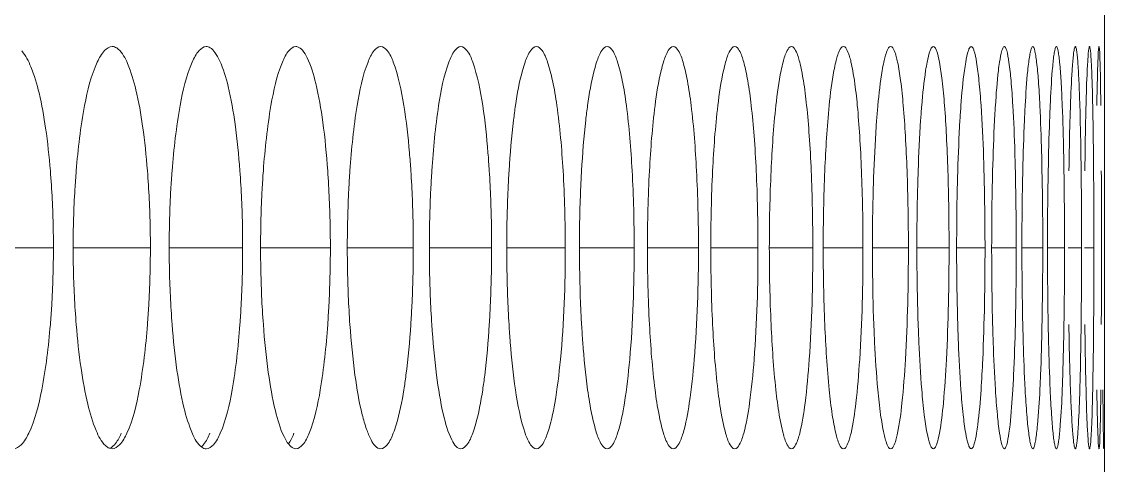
# Model space of a CAD drawing. Header units: millimetres. Extents: x 1177 to 4147, y 93 to 2194.
# Drawn here: x 2907.68 to 2923.81, y 1855.98 to 1862.6 of the extents above; entities that cross this region are included whole.
import ezdxf

# ---------------------------------------------------------------- set-up
doc = ezdxf.new("R2010")
doc.units = ezdxf.units.MM
doc.header["$LTSCALE"] = 0.1
doc.layers.get('0').update_dxf_attribs({"lineweight": 13})
doc.layers.add('标注', color=251, linetype='Continuous', lineweight=9)

msp = doc.modelspace()

# ---------------------------------------------------------------- linework, layer by layer
msp.add_line((2923.81, 1348.895), (2923.81, 1914.895))
at = {"layer": '标注'}
for p, q in [((2923.81, 1862.226), (2923.81, 1862.722)), ((2906.944, 1859.226), (2908.15, 1859.226)), ((2908.444, 1859.226), (2909.595, 1859.226)), ((2909.875, 1859.226), (2910.97, 1859.226)), ((2911.237, 1859.226), (2912.277, 1859.226)), ((2912.529, 1859.226), (2913.513, 1859.226)), ((2913.752, 1859.226), (2914.68, 1859.226)), ((2914.905, 1859.226), (2915.777, 1859.226)), ((2915.988, 1859.226), (2916.804, 1859.226)), ((2917.001, 1859.226), (2917.762, 1859.226)), ((2917.945, 1859.226), (2918.649, 1859.226)), ((2918.818, 1859.226), (2919.466, 1859.226)), ((2919.621, 1859.226), (2920.213, 1859.226)), ((2920.354, 1859.226), (2920.89, 1859.226)), ((2921.016, 1859.226), (2921.496, 1859.226)), ((2921.609, 1859.226), (2922.032, 1859.226)), ((2922.131, 1859.226), (2922.497, 1859.226)), ((2922.582, 1859.226), (2922.892, 1859.226)), ((2922.963, 1859.226), (2923.217, 1859.226)), ((2923.273, 1859.226), (2923.471, 1859.226)), ((2923.513, 1859.226), (2923.655, 1859.226)), ((2923.81, 1855.731), (2923.81, 1856.226))]:
    msp.add_line(p, q, dxfattribs=at)
for points, knots in [([(2908.104, 1860.374), (2908.087, 1860.585), (2908.045, 1860.974), (2907.954, 1861.495), (2907.84, 1861.883), (2907.739, 1862.093), (2907.677, 1862.16)], [0, 0, 0, 0, 0.343252, 0.632232, 0.852748, 1, 1, 1, 1]), ([(2909.025, 1862.226), (2908.983, 1862.226), (2908.882, 1862.154), (2908.833, 1862.056), (2908.804, 1861.995)], [0, 0, 0, 0, 0.384136, 1, 1, 1, 1]), ([(2909.115, 1862.188), (2909.108, 1862.194), (2909.082, 1862.214), (2909.049, 1862.226), (2909.025, 1862.226)], [0, 0, 0, 0, 0.282086, 1, 1, 1, 1]), ([(2909.551, 1860.374), (2909.534, 1860.595), (2909.492, 1861), (2909.399, 1861.538), (2909.285, 1861.925), (2909.18, 1862.132), (2909.115, 1862.188)], [0, 0, 0, 0, 0.353299, 0.646273, 0.86342, 1, 1, 1, 1]), ([(2910.428, 1862.226), (2910.388, 1862.226), (2910.291, 1862.152), (2910.245, 1862.056), (2910.218, 1861.995)], [0, 0, 0, 0, 0.378328, 1, 1, 1, 1]), ([(2910.929, 1860.374), (2910.912, 1860.606), (2910.871, 1861.027), (2910.775, 1861.577), (2910.671, 1861.939), (2910.57, 1862.13), (2910.514, 1862.192), (2910.485, 1862.209)], [0, 0, 0, 0, 0.364158, 0.661207, 0.874207, 0.947517, 1, 1, 1, 1]), ([(2911.762, 1862.226), (2911.723, 1862.226), (2911.63, 1862.15), (2911.589, 1862.056), (2911.563, 1861.995)], [0, 0, 0, 0, 0.37223, 1, 1, 1, 1]), ([(2912.237, 1860.374), (2912.22, 1860.617), (2912.179, 1861.054), (2912.083, 1861.618), (2911.978, 1861.981), (2911.876, 1862.162), (2911.817, 1862.214), (2911.788, 1862.223)], [0, 0, 0, 0, 0.376417, 0.678059, 0.88637, 0.953961, 1, 1, 1, 1]), ([(2913.027, 1862.226), (2912.989, 1862.226), (2912.9, 1862.148), (2912.862, 1862.055), (2912.838, 1861.995)], [0, 0, 0, 0, 0.36584, 1, 1, 1, 1]), ([(2913.372, 1861.347), (2913.336, 1861.566), (2913.276, 1861.854), (2913.153, 1862.148), (2913.064, 1862.226), (2913.027, 1862.226)], [0, 0, 0, 0, 0.68404, 0.884461, 1, 1, 1, 1]), ([(2914.222, 1862.226), (2914.185, 1862.226), (2914.101, 1862.145), (2914.066, 1862.055), (2914.043, 1861.995)], [0, 0, 0, 0, 0.359161, 1, 1, 1, 1]), ([(2914.547, 1861.347), (2914.514, 1861.566), (2914.456, 1861.853), (2914.342, 1862.145), (2914.258, 1862.226), (2914.222, 1862.226)], [0, 0, 0, 0, 0.688296, 0.888112, 1, 1, 1, 1]), ([(2915.347, 1862.226), (2915.312, 1862.226), (2915.232, 1862.143), (2915.2, 1862.055), (2915.179, 1861.995)], [0, 0, 0, 0, 0.352199, 1, 1, 1, 1]), ([(2915.777, 1859.226), (2915.777, 1859.609), (2915.758, 1860.318), (2915.687, 1861.151), (2915.599, 1861.689), (2915.525, 1861.968), (2915.461, 1862.143), (2915.381, 1862.226), (2915.347, 1862.226)], [0, 0, 0, 0, 0.372429, 0.689732, 0.811883, 0.904664, 0.966442, 1, 1, 1, 1]), ([(2916.402, 1862.226), (2916.369, 1862.226), (2916.293, 1862.14), (2916.265, 1862.054), (2916.245, 1861.995)], [0, 0, 0, 0, 0.34497, 1, 1, 1, 1]), ([(2916.804, 1859.226), (2916.804, 1859.609), (2916.786, 1860.317), (2916.72, 1861.151), (2916.638, 1861.689), (2916.568, 1861.968), (2916.51, 1862.14), (2916.435, 1862.226), (2916.402, 1862.226)], [0, 0, 0, 0, 0.373515, 0.691581, 0.813864, 0.906521, 0.967776, 1, 1, 1, 1]), ([(2917.387, 1862.226), (2917.355, 1862.226), (2917.285, 1862.137), (2917.259, 1862.054), (2917.241, 1861.995)], [0, 0, 0, 0, 0.337498, 1, 1, 1, 1]), ([(2917.762, 1859.226), (2917.762, 1859.609), (2917.745, 1860.317), (2917.683, 1861.15), (2917.607, 1861.688), (2917.542, 1861.968), (2917.489, 1862.138), (2917.419, 1862.226), (2917.387, 1862.226)], [0, 0, 0, 0, 0.374562, 0.693368, 0.815782, 0.908329, 0.969088, 1, 1, 1, 1]), ([(2918.302, 1862.226), (2918.272, 1862.226), (2918.207, 1862.134), (2918.184, 1862.054), (2918.167, 1861.995)], [0, 0, 0, 0, 0.329816, 1, 1, 1, 1]), ([(2918.649, 1859.226), (2918.649, 1859.609), (2918.637, 1860.165), (2918.595, 1860.872), (2918.554, 1861.322), (2918.506, 1861.687), (2918.446, 1861.968), (2918.397, 1862.135), (2918.333, 1862.226), (2918.302, 1862.226)], [0, 0, 0, 0, 0.375551, 0.545723, 0.695098, 0.817639, 0.910083, 0.970374, 1, 1, 1, 1]), ([(2919.148, 1862.226), (2919.119, 1862.226), (2919.059, 1862.131), (2919.038, 1862.054), (2919.023, 1861.995)], [0, 0, 0, 0, 0.321971, 1, 1, 1, 1]), ([(2919.466, 1859.226), (2919.466, 1859.609), (2919.455, 1860.165), (2919.417, 1860.872), (2919.379, 1861.322), (2919.335, 1861.687), (2919.279, 1861.968), (2919.235, 1862.132), (2919.176, 1862.226), (2919.148, 1862.226)], [0, 0, 0, 0, 0.376511, 0.547075, 0.696737, 0.819409, 0.911768, 0.971624, 1, 1, 1, 1]), ([(2919.923, 1862.226), (2919.895, 1862.226), (2919.841, 1862.128), (2919.823, 1862.053), (2919.809, 1861.995)], [0, 0, 0, 0, 0.314028, 1, 1, 1, 1]), ([(2920.213, 1859.226), (2920.213, 1859.609), (2920.203, 1860.165), (2920.168, 1860.872), (2920.134, 1861.322), (2920.094, 1861.686), (2920.043, 1861.969), (2920.003, 1862.128), (2919.95, 1862.226), (2919.923, 1862.226)], [0, 0, 0, 0, 0.37742, 0.548358, 0.698293, 0.821093, 0.913378, 0.972833, 1, 1, 1, 1]), ([(2920.627, 1862.226), (2920.601, 1862.226), (2920.554, 1862.125), (2920.537, 1862.053), (2920.524, 1861.995)], [0, 0, 0, 0, 0.306066, 1, 1, 1, 1]), ([(2920.89, 1859.226), (2920.89, 1859.609), (2920.881, 1860.165), (2920.849, 1860.872), (2920.818, 1861.322), (2920.782, 1861.685), (2920.737, 1861.969), (2920.7, 1862.125), (2920.654, 1862.226), (2920.627, 1862.226)], [0, 0, 0, 0, 0.378273, 0.549562, 0.699757, 0.822681, 0.914904, 0.973991, 1, 1, 1, 1]), ([(2921.262, 1862.226), (2921.252, 1862.226), (2921.23, 1862.206), (2921.198, 1862.129), (2921.181, 1862.053), (2921.169, 1861.995)], [0, 0, 0, 0, 0.108893, 0.304684, 1, 1, 1, 1]), ([(2921.496, 1859.226), (2921.496, 1859.609), (2921.488, 1860.165), (2921.46, 1860.872), (2921.433, 1861.32), (2921.399, 1861.688), (2921.362, 1861.961), (2921.324, 1862.129), (2921.293, 1862.206), (2921.271, 1862.226), (2921.262, 1862.226)], [0, 0, 0, 0, 0.378765, 0.550246, 0.700564, 0.823511, 0.915608, 0.974317, 0.990824, 1, 1, 1, 1]), ([(2921.826, 1862.226), (2921.817, 1862.226), (2921.798, 1862.205), (2921.77, 1862.129), (2921.754, 1862.053), (2921.744, 1861.995)], [0, 0, 0, 0, 0.101909, 0.296587, 1, 1, 1, 1]), ([(2921.973, 1861.347), (2921.964, 1861.471), (2921.947, 1861.688), (2921.915, 1861.96), (2921.881, 1862.129), (2921.854, 1862.205), (2921.834, 1862.226), (2921.826, 1862.226)], [0, 0, 0, 0, 0.412795, 0.721593, 0.917535, 0.971685, 1, 1, 1, 1]), ([(2922.32, 1862.226), (2922.312, 1862.226), (2922.295, 1862.203), (2922.271, 1862.129), (2922.257, 1862.053), (2922.249, 1861.995)], [0, 0, 0, 0, 0.094921, 0.288654, 1, 1, 1, 1]), ([(2922.447, 1861.347), (2922.439, 1861.471), (2922.424, 1861.688), (2922.397, 1861.959), (2922.367, 1862.129), (2922.344, 1862.203), (2922.327, 1862.226), (2922.32, 1862.226)], [0, 0, 0, 0, 0.414841, 0.724795, 0.920667, 0.973938, 1, 1, 1, 1]), ([(2922.743, 1862.226), (2922.736, 1862.226), (2922.721, 1862.202), (2922.71, 1862.16), (2922.695, 1862.085), (2922.687, 1862.028), (2922.683, 1861.995)], [0, 0, 0, 0, 0.088051, 0.280963, 0.585765, 1, 1, 1, 1]), ([(2922.85, 1861.347), (2922.844, 1861.471), (2922.831, 1861.687), (2922.809, 1861.937), (2922.79, 1862.085), (2922.775, 1862.16), (2922.764, 1862.202), (2922.75, 1862.226), (2922.743, 1862.226)], [0, 0, 0, 0, 0.416674, 0.727673, 0.840561, 0.923587, 0.976084, 1, 1, 1, 1]), ([(2923.096, 1862.226), (2923.089, 1862.226), (2923.078, 1862.2), (2923.069, 1862.16), (2923.056, 1862.085), (2923.05, 1862.028), (2923.046, 1861.995)], [0, 0, 0, 0, 0.08156, 0.273914, 0.581123, 1, 1, 1, 1]), ([(2923.183, 1861.347), (2923.178, 1861.471), (2923.168, 1861.686), (2923.15, 1861.937), (2923.134, 1862.085), (2923.122, 1862.16), (2923.113, 1862.2), (2923.102, 1862.226), (2923.096, 1862.226)], [0, 0, 0, 0, 0.418337, 0.730308, 0.843348, 0.926219, 0.978065, 1, 1, 1, 1]), ([(2923.378, 1862.226), (2923.372, 1862.226), (2923.365, 1862.198), (2923.356, 1862.161), (2923.347, 1862.084), (2923.342, 1862.028), (2923.339, 1861.995)], [0, 0, 0, 0, 0.07568, 0.267653, 0.577032, 1, 1, 1, 1]), ([(2923.445, 1861.347), (2923.441, 1861.471), (2923.435, 1861.645), (2923.424, 1861.86), (2923.416, 1861.986), (2923.407, 1862.084), (2923.399, 1862.161), (2923.391, 1862.198), (2923.384, 1862.226), (2923.378, 1862.226)], [0, 0, 0, 0, 0.419744, 0.590146, 0.732557, 0.845737, 0.928497, 0.979815, 1, 1, 1, 1]), ([(2923.59, 1862.226), (2923.584, 1862.226), (2923.582, 1862.197), (2923.573, 1862.161), (2923.568, 1862.084), (2923.564, 1862.028), (2923.562, 1861.995)], [0, 0, 0, 0, 0.070746, 0.262489, 0.57368, 1, 1, 1, 1]), ([(2923.637, 1861.347), (2923.634, 1861.471), (2923.63, 1861.645), (2923.622, 1861.86), (2923.617, 1861.987), (2923.61, 1862.084), (2923.605, 1862.161), (2923.597, 1862.197), (2923.595, 1862.226), (2923.59, 1862.226)], [0, 0, 0, 0, 0.42086, 0.591659, 0.73434, 0.847642, 0.930328, 0.98125, 1, 1, 1, 1]), ([(2923.731, 1862.226), (2923.726, 1862.226), (2923.728, 1862.195), (2923.719, 1862.162), (2923.718, 1862.083), (2923.715, 1862.028), (2923.714, 1861.995)], [0, 0, 0, 0, 0.067135, 0.25876, 0.571272, 1, 1, 1, 1]), ([(2923.758, 1861.347), (2923.756, 1861.471), (2923.754, 1861.645), (2923.75, 1861.86), (2923.747, 1861.987), (2923.742, 1862.084), (2923.742, 1862.162), (2923.733, 1862.195), (2923.736, 1862.226), (2923.731, 1862.226)], [0, 0, 0, 0, 0.421633, 0.592708, 0.735581, 0.848973, 0.931617, 0.982277, 1, 1, 1, 1]), ([(2908.804, 1861.995), (2908.709, 1861.791), (2908.581, 1861.247), (2908.516, 1860.7), (2908.49, 1860.374)], [0, 0, 0, 0, 0.407017, 1, 1, 1, 1]), ([(2910.218, 1861.995), (2910.128, 1861.79), (2910.006, 1861.246), (2909.944, 1860.7), (2909.919, 1860.374)], [0, 0, 0, 0, 0.406317, 1, 1, 1, 1]), ([(2911.563, 1861.995), (2911.476, 1861.789), (2911.361, 1861.245), (2911.302, 1860.7), (2911.278, 1860.374)], [0, 0, 0, 0, 0.405644, 1, 1, 1, 1]), ([(2912.838, 1861.995), (2912.755, 1861.788), (2912.647, 1861.245), (2912.591, 1860.7), (2912.568, 1860.374)], [0, 0, 0, 0, 0.405, 1, 1, 1, 1]), ([(2914.043, 1861.995), (2913.965, 1861.787), (2913.863, 1861.244), (2913.81, 1860.699), (2913.789, 1860.374)], [0, 0, 0, 0, 0.404385, 1, 1, 1, 1]), ([(2915.179, 1861.995), (2915.164, 1861.953), (2915.1, 1861.741), (2915.061, 1861.523), (2915.035, 1861.347)], [0, 0, 0, 0, 0.198383, 1, 1, 1, 1]), ([(2916.245, 1861.995), (2916.231, 1861.953), (2916.171, 1861.741), (2916.135, 1861.522), (2916.11, 1861.347)], [0, 0, 0, 0, 0.197891, 1, 1, 1, 1]), ([(2917.241, 1861.995), (2917.228, 1861.953), (2917.172, 1861.74), (2917.138, 1861.522), (2917.115, 1861.347)], [0, 0, 0, 0, 0.197424, 1, 1, 1, 1]), ([(2918.167, 1861.995), (2918.155, 1861.953), (2918.103, 1861.74), (2918.071, 1861.522), (2918.051, 1861.347)], [0, 0, 0, 0, 0.196983, 1, 1, 1, 1]), ([(2919.023, 1861.995), (2919.012, 1861.953), (2918.963, 1861.739), (2918.935, 1861.522), (2918.916, 1861.347)], [0, 0, 0, 0, 0.196571, 1, 1, 1, 1]), ([(2919.809, 1861.995), (2919.798, 1861.953), (2919.754, 1861.739), (2919.728, 1861.522), (2919.71, 1861.347)], [0, 0, 0, 0, 0.196188, 1, 1, 1, 1]), ([(2920.524, 1861.995), (2920.515, 1861.953), (2920.475, 1861.739), (2920.451, 1861.522), (2920.435, 1861.347)], [0, 0, 0, 0, 0.195836, 1, 1, 1, 1]), ([(2921.169, 1861.995), (2921.161, 1861.953), (2921.125, 1861.738), (2921.104, 1861.522), (2921.089, 1861.347)], [0, 0, 0, 0, 0.195515, 1, 1, 1, 1]), ([(2921.744, 1861.995), (2921.737, 1861.953), (2921.705, 1861.738), (2921.686, 1861.521), (2921.673, 1861.347)], [0, 0, 0, 0, 0.195227, 1, 1, 1, 1]), ([(2922.249, 1861.995), (2922.242, 1861.953), (2922.214, 1861.738), (2922.198, 1861.521), (2922.187, 1861.347)], [0, 0, 0, 0, 0.194971, 1, 1, 1, 1]), ([(2922.683, 1861.995), (2922.677, 1861.953), (2922.654, 1861.738), (2922.64, 1861.521), (2922.63, 1861.347)], [0, 0, 0, 0, 0.194751, 1, 1, 1, 1]), ([(2923.046, 1861.995), (2923.042, 1861.953), (2923.022, 1861.737), (2923.011, 1861.521), (2923.003, 1861.347)], [0, 0, 0, 0, 0.194565, 1, 1, 1, 1]), ([(2923.339, 1861.995), (2923.336, 1861.953), (2923.32, 1861.737), (2923.311, 1861.521), (2923.305, 1861.347)], [0, 0, 0, 0, 0.194414, 1, 1, 1, 1]), ([(2923.562, 1861.995), (2923.559, 1861.953), (2923.548, 1861.737), (2923.541, 1861.521), (2923.537, 1861.347)], [0, 0, 0, 0, 0.194299, 1, 1, 1, 1]), ([(2923.714, 1861.995), (2923.712, 1861.953), (2923.705, 1861.737), (2923.701, 1861.521), (2923.698, 1861.347)], [0, 0, 0, 0, 0.194221, 1, 1, 1, 1]), ([(2913.476, 1860.374), (2913.47, 1860.463), (2913.445, 1860.788), (2913.41, 1861.113), (2913.372, 1861.347)], [0, 0, 0, 0, 0.272672, 1, 1, 1, 1]), ([(2914.645, 1860.374), (2914.639, 1860.463), (2914.616, 1860.788), (2914.583, 1861.113), (2914.547, 1861.347)], [0, 0, 0, 0, 0.272763, 1, 1, 1, 1]), ([(2915.035, 1861.347), (2915.025, 1861.275), (2914.982, 1860.951), (2914.955, 1860.626), (2914.939, 1860.374)], [0, 0, 0, 0, 0.224658, 1, 1, 1, 1]), ([(2916.11, 1861.347), (2916.1, 1861.275), (2916.06, 1860.951), (2916.035, 1860.626), (2916.02, 1860.374)], [0, 0, 0, 0, 0.224554, 1, 1, 1, 1]), ([(2917.115, 1861.347), (2917.074, 1861.024), (2917.02, 1860.317), (2917.001, 1859.609), (2917.001, 1859.226)], [0, 0, 0, 0, 0.459902, 1, 1, 1, 1]), ([(2918.051, 1861.347), (2918.012, 1861.024), (2917.962, 1860.317), (2917.945, 1859.609), (2917.945, 1859.226)], [0, 0, 0, 0, 0.459787, 1, 1, 1, 1]), ([(2918.916, 1861.347), (2918.88, 1861.024), (2918.834, 1860.317), (2918.818, 1859.609), (2918.818, 1859.226)], [0, 0, 0, 0, 0.45968, 1, 1, 1, 1]), ([(2919.71, 1861.347), (2919.678, 1861.024), (2919.635, 1860.317), (2919.621, 1859.609), (2919.621, 1859.226)], [0, 0, 0, 0, 0.459581, 1, 1, 1, 1]), ([(2920.435, 1861.347), (2920.428, 1861.275), (2920.402, 1860.951), (2920.385, 1860.626), (2920.375, 1860.374)], [0, 0, 0, 0, 0.22413, 1, 1, 1, 1]), ([(2921.089, 1861.347), (2921.083, 1861.274), (2921.06, 1860.95), (2921.045, 1860.626), (2921.036, 1860.374)], [0, 0, 0, 0, 0.224066, 1, 1, 1, 1]), ([(2921.673, 1861.347), (2921.668, 1861.274), (2921.647, 1860.95), (2921.634, 1860.626), (2921.626, 1860.374)], [0, 0, 0, 0, 0.224008, 1, 1, 1, 1]), ([(2922.032, 1859.226), (2922.032, 1859.421), (2922.027, 1860.129), (2922.007, 1860.836), (2921.973, 1861.347)], [0, 0, 0, 0, 0.275595, 1, 1, 1, 1]), ([(2922.187, 1861.347), (2922.182, 1861.274), (2922.164, 1860.95), (2922.152, 1860.626), (2922.146, 1860.374)], [0, 0, 0, 0, 0.223957, 1, 1, 1, 1]), ([(2922.484, 1860.374), (2922.482, 1860.462), (2922.473, 1860.787), (2922.46, 1861.112), (2922.447, 1861.347)], [0, 0, 0, 0, 0.273384, 1, 1, 1, 1]), ([(2922.63, 1861.347), (2922.626, 1861.274), (2922.611, 1860.95), (2922.601, 1860.626), (2922.595, 1860.374)], [0, 0, 0, 0, 0.223913, 1, 1, 1, 1]), ([(2922.881, 1860.374), (2922.88, 1860.462), (2922.872, 1860.787), (2922.861, 1861.112), (2922.85, 1861.347)], [0, 0, 0, 0, 0.273416, 1, 1, 1, 1]), ([(2923.003, 1861.347), (2923, 1861.274), (2922.987, 1860.95), (2922.978, 1860.626), (2922.974, 1860.374)], [0, 0, 0, 0, 0.223876, 1, 1, 1, 1]), ([(2923.208, 1860.374), (2923.207, 1860.462), (2923.201, 1860.787), (2923.192, 1861.111), (2923.183, 1861.347)], [0, 0, 0, 0, 0.273443, 1, 1, 1, 1]), ([(2923.305, 1861.347), (2923.303, 1861.274), (2923.292, 1860.95), (2923.286, 1860.626), (2923.282, 1860.374)], [0, 0, 0, 0, 0.223846, 1, 1, 1, 1]), ([(2923.464, 1860.374), (2923.463, 1860.462), (2923.459, 1860.787), (2923.452, 1861.111), (2923.445, 1861.347)], [0, 0, 0, 0, 0.273464, 1, 1, 1, 1]), ([(2923.537, 1861.347), (2923.535, 1861.274), (2923.527, 1860.95), (2923.523, 1860.626), (2923.52, 1860.374)], [0, 0, 0, 0, 0.223823, 1, 1, 1, 1]), ([(2923.65, 1860.374), (2923.649, 1860.462), (2923.646, 1860.787), (2923.642, 1861.111), (2923.637, 1861.347)], [0, 0, 0, 0, 0.273479, 1, 1, 1, 1]), ([(2908.15, 1859.226), (2908.15, 1859.324), (2908.146, 1859.707), (2908.127, 1860.09), (2908.104, 1860.374)], [0, 0, 0, 0, 0.255908, 1, 1, 1, 1]), ([(2908.49, 1860.374), (2908.482, 1860.281), (2908.456, 1859.9), (2908.444, 1859.517), (2908.444, 1859.226)], [0, 0, 0, 0, 0.241932, 1, 1, 1, 1]), ([(2909.595, 1859.226), (2909.595, 1859.324), (2909.591, 1859.707), (2909.573, 1860.09), (2909.551, 1860.374)], [0, 0, 0, 0, 0.255929, 1, 1, 1, 1]), ([(2909.919, 1860.374), (2909.911, 1860.281), (2909.886, 1859.9), (2909.875, 1859.517), (2909.875, 1859.226)], [0, 0, 0, 0, 0.241898, 1, 1, 1, 1]), ([(2910.97, 1859.226), (2910.97, 1859.324), (2910.967, 1859.707), (2910.95, 1860.09), (2910.929, 1860.374)], [0, 0, 0, 0, 0.255949, 1, 1, 1, 1]), ([(2911.278, 1860.374), (2911.271, 1860.281), (2911.247, 1859.899), (2911.237, 1859.517), (2911.237, 1859.226)], [0, 0, 0, 0, 0.241865, 1, 1, 1, 1]), ([(2912.277, 1859.226), (2912.277, 1859.324), (2912.273, 1859.707), (2912.257, 1860.09), (2912.237, 1860.374)], [0, 0, 0, 0, 0.255968, 1, 1, 1, 1]), ([(2912.568, 1860.374), (2912.562, 1860.281), (2912.539, 1859.899), (2912.529, 1859.517), (2912.529, 1859.226)], [0, 0, 0, 0, 0.241834, 1, 1, 1, 1]), ([(2913.513, 1859.226), (2913.513, 1859.324), (2913.51, 1859.707), (2913.495, 1860.09), (2913.476, 1860.374)], [0, 0, 0, 0, 0.255986, 1, 1, 1, 1]), ([(2913.789, 1860.374), (2913.783, 1860.281), (2913.761, 1859.899), (2913.752, 1859.517), (2913.752, 1859.226)], [0, 0, 0, 0, 0.241805, 1, 1, 1, 1]), ([(2914.68, 1859.226), (2914.68, 1859.324), (2914.677, 1859.707), (2914.663, 1860.09), (2914.645, 1860.374)], [0, 0, 0, 0, 0.256003, 1, 1, 1, 1]), ([(2914.939, 1860.374), (2914.934, 1860.281), (2914.913, 1859.899), (2914.905, 1859.517), (2914.905, 1859.226)], [0, 0, 0, 0, 0.241777, 1, 1, 1, 1]), ([(2916.02, 1860.374), (2916.015, 1860.281), (2915.996, 1859.899), (2915.988, 1859.517), (2915.988, 1859.226)], [0, 0, 0, 0, 0.241751, 1, 1, 1, 1]), ([(2920.375, 1860.374), (2920.372, 1860.281), (2920.359, 1859.899), (2920.354, 1859.517), (2920.354, 1859.226)], [0, 0, 0, 0, 0.241646, 1, 1, 1, 1]), ([(2921.036, 1860.374), (2921.033, 1860.281), (2921.021, 1859.899), (2921.016, 1859.517), (2921.016, 1859.226)], [0, 0, 0, 0, 0.24163, 1, 1, 1, 1]), ([(2921.626, 1860.374), (2921.623, 1860.281), (2921.613, 1859.899), (2921.609, 1859.517), (2921.609, 1859.226)], [0, 0, 0, 0, 0.241616, 1, 1, 1, 1]), ([(2922.146, 1860.374), (2922.143, 1860.281), (2922.134, 1859.899), (2922.131, 1859.517), (2922.131, 1859.226)], [0, 0, 0, 0, 0.241603, 1, 1, 1, 1]), ([(2922.497, 1859.226), (2922.497, 1859.324), (2922.496, 1859.707), (2922.491, 1860.089), (2922.484, 1860.374)], [0, 0, 0, 0, 0.256117, 1, 1, 1, 1]), ([(2922.595, 1860.374), (2922.593, 1860.281), (2922.585, 1859.899), (2922.582, 1859.517), (2922.582, 1859.226)], [0, 0, 0, 0, 0.241592, 1, 1, 1, 1]), ([(2922.892, 1859.226), (2922.892, 1859.324), (2922.892, 1859.707), (2922.887, 1860.089), (2922.881, 1860.374)], [0, 0, 0, 0, 0.256123, 1, 1, 1, 1]), ([(2922.974, 1860.374), (2922.972, 1860.281), (2922.966, 1859.899), (2922.963, 1859.517), (2922.963, 1859.226)], [0, 0, 0, 0, 0.241583, 1, 1, 1, 1]), ([(2923.217, 1859.226), (2923.217, 1859.324), (2923.216, 1859.707), (2923.213, 1860.089), (2923.208, 1860.374)], [0, 0, 0, 0, 0.256128, 1, 1, 1, 1]), ([(2923.471, 1859.226), (2923.471, 1859.324), (2923.47, 1859.707), (2923.468, 1860.089), (2923.464, 1860.374)], [0, 0, 0, 0, 0.256131, 1, 1, 1, 1]), ([(2923.655, 1859.226), (2923.655, 1859.324), (2923.654, 1859.707), (2923.652, 1860.089), (2923.65, 1860.374)], [0, 0, 0, 0, 0.256134, 1, 1, 1, 1]), ([(2923.767, 1859.226), (2923.767, 1859.324), (2923.767, 1859.707), (2923.766, 1860.089), (2923.765, 1860.374)], [0, 0, 0, 0, 0.256136, 1, 1, 1, 1]), ([(2908.104, 1858.079), (2908.112, 1858.172), (2908.139, 1858.553), (2908.15, 1858.936), (2908.15, 1859.226)], [0, 0, 0, 0, 0.24194, 1, 1, 1, 1]), ([(2908.444, 1859.226), (2908.444, 1859.129), (2908.448, 1858.746), (2908.467, 1858.363), (2908.49, 1858.079)], [0, 0, 0, 0, 0.255912, 1, 1, 1, 1]), ([(2909.551, 1858.079), (2909.558, 1858.172), (2909.584, 1858.553), (2909.595, 1858.936), (2909.595, 1859.226)], [0, 0, 0, 0, 0.241906, 1, 1, 1, 1]), ([(2909.875, 1859.226), (2909.875, 1859.129), (2909.879, 1858.746), (2909.897, 1858.363), (2909.919, 1858.079)], [0, 0, 0, 0, 0.255933, 1, 1, 1, 1]), ([(2910.929, 1858.079), (2910.936, 1858.172), (2910.96, 1858.553), (2910.97, 1858.936), (2910.97, 1859.226)], [0, 0, 0, 0, 0.241873, 1, 1, 1, 1]), ([(2911.237, 1859.226), (2911.237, 1859.129), (2911.241, 1858.746), (2911.257, 1858.363), (2911.278, 1858.079)], [0, 0, 0, 0, 0.255953, 1, 1, 1, 1]), ([(2912.237, 1858.079), (2912.244, 1858.172), (2912.267, 1858.554), (2912.277, 1858.936), (2912.277, 1859.226)], [0, 0, 0, 0, 0.241842, 1, 1, 1, 1]), ([(2912.529, 1859.226), (2912.529, 1859.129), (2912.533, 1858.746), (2912.548, 1858.363), (2912.568, 1858.079)], [0, 0, 0, 0, 0.255971, 1, 1, 1, 1]), ([(2913.476, 1858.079), (2913.482, 1858.172), (2913.504, 1858.554), (2913.513, 1858.936), (2913.513, 1859.226)], [0, 0, 0, 0, 0.241812, 1, 1, 1, 1]), ([(2913.752, 1859.226), (2913.752, 1859.129), (2913.755, 1858.746), (2913.77, 1858.363), (2913.789, 1858.079)], [0, 0, 0, 0, 0.255989, 1, 1, 1, 1]), ([(2914.645, 1858.079), (2914.651, 1858.172), (2914.671, 1858.554), (2914.68, 1858.936), (2914.68, 1859.226)], [0, 0, 0, 0, 0.241784, 1, 1, 1, 1]), ([(2914.905, 1859.226), (2914.905, 1859.129), (2914.908, 1858.746), (2914.922, 1858.363), (2914.939, 1858.079)], [0, 0, 0, 0, 0.256006, 1, 1, 1, 1]), ([(2915.512, 1856.458), (2915.563, 1856.604), (2915.64, 1856.971), (2915.751, 1857.894), (2915.777, 1858.67), (2915.777, 1859.226)], [0, 0, 0, 0, 0.166119, 0.401654, 1, 1, 1, 1]), ([(2915.988, 1859.226), (2915.988, 1859.129), (2915.991, 1858.746), (2916.004, 1858.363), (2916.02, 1858.079)], [0, 0, 0, 0, 0.256022, 1, 1, 1, 1]), ([(2916.557, 1856.458), (2916.604, 1856.605), (2916.676, 1856.972), (2916.78, 1857.894), (2916.804, 1858.67), (2916.804, 1859.226)], [0, 0, 0, 0, 0.165692, 0.401192, 1, 1, 1, 1]), ([(2917.001, 1859.226), (2917.001, 1858.844), (2917.02, 1858.136), (2917.074, 1857.429), (2917.115, 1857.106)], [0, 0, 0, 0, 0.540098, 1, 1, 1, 1]), ([(2917.532, 1856.458), (2917.576, 1856.605), (2917.642, 1856.972), (2917.739, 1857.895), (2917.762, 1858.671), (2917.762, 1859.226)], [0, 0, 0, 0, 0.165291, 0.400759, 1, 1, 1, 1]), ([(2917.945, 1859.226), (2917.945, 1858.844), (2917.962, 1858.136), (2918.012, 1857.429), (2918.051, 1857.106)], [0, 0, 0, 0, 0.540213, 1, 1, 1, 1]), ([(2918.436, 1856.458), (2918.477, 1856.605), (2918.539, 1856.973), (2918.628, 1857.895), (2918.649, 1858.671), (2918.649, 1859.226)], [0, 0, 0, 0, 0.164917, 0.400355, 1, 1, 1, 1]), ([(2918.818, 1859.226), (2918.818, 1858.844), (2918.834, 1858.136), (2918.88, 1857.429), (2918.916, 1857.106)], [0, 0, 0, 0, 0.54032, 1, 1, 1, 1]), ([(2919.271, 1856.458), (2919.309, 1856.606), (2919.365, 1856.973), (2919.447, 1857.896), (2919.466, 1858.671), (2919.466, 1859.226)], [0, 0, 0, 0, 0.164569, 0.399981, 1, 1, 1, 1]), ([(2919.621, 1859.226), (2919.621, 1858.844), (2919.635, 1858.136), (2919.678, 1857.429), (2919.71, 1857.106)], [0, 0, 0, 0, 0.540419, 1, 1, 1, 1]), ([(2920.035, 1856.458), (2920.07, 1856.606), (2920.121, 1856.974), (2920.195, 1857.896), (2920.213, 1858.671), (2920.213, 1859.226)], [0, 0, 0, 0, 0.164249, 0.399636, 1, 1, 1, 1]), ([(2920.354, 1859.226), (2920.354, 1859.129), (2920.356, 1858.746), (2920.364, 1858.364), (2920.375, 1858.079)], [0, 0, 0, 0, 0.256086, 1, 1, 1, 1]), ([(2920.729, 1856.458), (2920.76, 1856.607), (2920.806, 1856.974), (2920.874, 1857.897), (2920.89, 1858.671), (2920.89, 1859.226)], [0, 0, 0, 0, 0.163958, 0.399322, 1, 1, 1, 1]), ([(2921.016, 1859.226), (2921.016, 1859.129), (2921.018, 1858.746), (2921.026, 1858.364), (2921.036, 1858.079)], [0, 0, 0, 0, 0.256095, 1, 1, 1, 1]), ([(2921.353, 1856.458), (2921.381, 1856.607), (2921.422, 1856.974), (2921.482, 1857.897), (2921.496, 1858.671), (2921.496, 1859.226)], [0, 0, 0, 0, 0.163694, 0.399039, 1, 1, 1, 1]), ([(2921.609, 1859.226), (2921.609, 1859.129), (2921.61, 1858.746), (2921.617, 1858.364), (2921.626, 1858.079)], [0, 0, 0, 0, 0.256104, 1, 1, 1, 1]), ([(2921.973, 1857.106), (2921.983, 1857.257), (2922.02, 1857.964), (2922.032, 1858.671), (2922.032, 1859.226)], [0, 0, 0, 0, 0.214546, 1, 1, 1, 1]), ([(2922.131, 1859.226), (2922.131, 1859.129), (2922.132, 1858.746), (2922.138, 1858.364), (2922.146, 1858.079)], [0, 0, 0, 0, 0.256112, 1, 1, 1, 1]), ([(2922.484, 1858.079), (2922.486, 1858.172), (2922.494, 1858.554), (2922.497, 1858.936), (2922.497, 1859.226)], [0, 0, 0, 0, 0.241594, 1, 1, 1, 1]), ([(2922.582, 1859.226), (2922.582, 1859.129), (2922.583, 1858.746), (2922.588, 1858.364), (2922.595, 1858.079)], [0, 0, 0, 0, 0.256118, 1, 1, 1, 1]), ([(2922.881, 1858.079), (2922.883, 1858.172), (2922.89, 1858.554), (2922.892, 1858.936), (2922.892, 1859.226)], [0, 0, 0, 0, 0.241585, 1, 1, 1, 1]), ([(2922.963, 1859.226), (2922.963, 1859.129), (2922.964, 1858.746), (2922.968, 1858.364), (2922.974, 1858.079)], [0, 0, 0, 0, 0.256124, 1, 1, 1, 1]), ([(2923.208, 1858.079), (2923.21, 1858.172), (2923.215, 1858.554), (2923.217, 1858.936), (2923.217, 1859.226)], [0, 0, 0, 0, 0.241577, 1, 1, 1, 1]), ([(2923.464, 1858.079), (2923.465, 1858.172), (2923.469, 1858.554), (2923.471, 1858.936), (2923.471, 1859.226)], [0, 0, 0, 0, 0.241571, 1, 1, 1, 1]), ([(2923.65, 1858.079), (2923.651, 1858.172), (2923.653, 1858.554), (2923.655, 1858.936), (2923.655, 1859.226)], [0, 0, 0, 0, 0.241566, 1, 1, 1, 1]), ([(2923.765, 1858.079), (2923.765, 1858.172), (2923.767, 1858.554), (2923.767, 1858.936), (2923.767, 1859.226)], [0, 0, 0, 0, 0.241563, 1, 1, 1, 1]), ([(2907.782, 1856.458), (2907.88, 1856.661), (2908.011, 1857.206), (2908.078, 1857.753), (2908.104, 1858.079)], [0, 0, 0, 0, 0.407475, 1, 1, 1, 1]), ([(2908.49, 1858.079), (2908.507, 1857.861), (2908.55, 1857.462), (2908.643, 1856.931), (2908.758, 1856.543), (2908.861, 1856.334), (2908.925, 1856.274)], [0, 0, 0, 0, 0.349668, 0.641268, 0.859711, 1, 1, 1, 1]), ([(2909.244, 1856.458), (2909.338, 1856.662), (2909.463, 1857.206), (2909.526, 1857.753), (2909.551, 1858.079)], [0, 0, 0, 0, 0.406757, 1, 1, 1, 1]), ([(2909.919, 1858.079), (2909.936, 1857.851), (2909.978, 1857.436), (2910.074, 1856.887), (2910.189, 1856.503), (2910.294, 1856.297), (2910.361, 1856.25)], [0, 0, 0, 0, 0.360647, 0.656591, 0.871311, 1, 1, 1, 1]), ([(2910.637, 1856.458), (2910.726, 1856.663), (2910.845, 1857.207), (2910.905, 1857.753), (2910.929, 1858.079)], [0, 0, 0, 0, 0.406066, 1, 1, 1, 1]), ([(2911.278, 1858.079), (2911.296, 1857.84), (2911.338, 1857.408), (2911.435, 1856.848), (2911.54, 1856.486), (2911.642, 1856.301), (2911.698, 1856.246), (2911.727, 1856.234)], [0, 0, 0, 0, 0.372333, 0.672575, 0.882635, 0.952132, 1, 1, 1, 1]), ([(2911.96, 1856.458), (2912.045, 1856.664), (2912.157, 1857.208), (2912.214, 1857.753), (2912.237, 1858.079)], [0, 0, 0, 0, 0.405403, 1, 1, 1, 1]), ([(2912.568, 1858.079), (2912.586, 1857.827), (2912.629, 1857.374), (2912.715, 1856.856), (2912.808, 1856.531), (2912.877, 1856.358), (2912.962, 1856.226), (2913.027, 1856.226)], [0, 0, 0, 0, 0.389161, 0.695877, 0.811486, 0.900262, 1, 1, 1, 1]), ([(2913.372, 1857.106), (2913.384, 1857.178), (2913.43, 1857.501), (2913.459, 1857.827), (2913.476, 1858.079)], [0, 0, 0, 0, 0.224828, 1, 1, 1, 1]), ([(2913.789, 1858.079), (2913.805, 1857.827), (2913.845, 1857.375), (2913.937, 1856.799), (2914.039, 1856.438), (2914.136, 1856.266), (2914.196, 1856.226), (2914.222, 1856.226)], [0, 0, 0, 0, 0.389812, 0.696656, 0.899917, 0.961012, 1, 1, 1, 1]), ([(2914.547, 1857.106), (2914.558, 1857.178), (2914.602, 1857.502), (2914.629, 1857.827), (2914.645, 1858.079)], [0, 0, 0, 0, 0.224714, 1, 1, 1, 1]), ([(2914.939, 1858.079), (2914.945, 1857.99), (2914.968, 1857.665), (2915.001, 1857.34), (2915.035, 1857.106)], [0, 0, 0, 0, 0.272803, 1, 1, 1, 1]), ([(2916.02, 1858.079), (2916.026, 1857.99), (2916.047, 1857.665), (2916.078, 1857.341), (2916.11, 1857.106)], [0, 0, 0, 0, 0.272887, 1, 1, 1, 1]), ([(2920.375, 1858.079), (2920.379, 1857.99), (2920.393, 1857.666), (2920.413, 1857.341), (2920.435, 1857.106)], [0, 0, 0, 0, 0.273226, 1, 1, 1, 1]), ([(2921.036, 1858.079), (2921.039, 1857.99), (2921.052, 1857.666), (2921.07, 1857.341), (2921.089, 1857.106)], [0, 0, 0, 0, 0.273277, 1, 1, 1, 1]), ([(2921.626, 1858.079), (2921.629, 1857.99), (2921.64, 1857.666), (2921.656, 1857.341), (2921.673, 1857.106)], [0, 0, 0, 0, 0.273324, 1, 1, 1, 1]), ([(2922.146, 1858.079), (2922.148, 1857.99), (2922.158, 1857.666), (2922.172, 1857.341), (2922.187, 1857.106)], [0, 0, 0, 0, 0.273364, 1, 1, 1, 1]), ([(2922.447, 1857.106), (2922.451, 1857.178), (2922.468, 1857.503), (2922.478, 1857.827), (2922.484, 1858.079)], [0, 0, 0, 0, 0.223934, 1, 1, 1, 1]), ([(2922.595, 1858.079), (2922.597, 1857.99), (2922.605, 1857.666), (2922.617, 1857.341), (2922.63, 1857.106)], [0, 0, 0, 0, 0.2734, 1, 1, 1, 1]), ([(2922.85, 1857.106), (2922.853, 1857.178), (2922.868, 1857.503), (2922.876, 1857.827), (2922.881, 1858.079)], [0, 0, 0, 0, 0.223894, 1, 1, 1, 1]), ([(2922.974, 1858.079), (2922.975, 1857.99), (2922.982, 1857.666), (2922.992, 1857.341), (2923.003, 1857.106)], [0, 0, 0, 0, 0.273429, 1, 1, 1, 1]), ([(2923.183, 1857.106), (2923.186, 1857.178), (2923.197, 1857.503), (2923.204, 1857.827), (2923.208, 1858.079)], [0, 0, 0, 0, 0.22386, 1, 1, 1, 1]), ([(2923.282, 1858.079), (2923.283, 1857.99), (2923.289, 1857.666), (2923.297, 1857.341), (2923.305, 1857.106)], [0, 0, 0, 0, 0.273453, 1, 1, 1, 1]), ([(2923.445, 1857.106), (2923.447, 1857.178), (2923.456, 1857.503), (2923.461, 1857.827), (2923.464, 1858.079)], [0, 0, 0, 0, 0.223834, 1, 1, 1, 1]), ([(2923.52, 1858.079), (2923.521, 1857.99), (2923.525, 1857.666), (2923.531, 1857.342), (2923.537, 1857.106)], [0, 0, 0, 0, 0.273472, 1, 1, 1, 1]), ([(2923.637, 1857.106), (2923.638, 1857.178), (2923.644, 1857.503), (2923.648, 1857.827), (2923.65, 1858.079)], [0, 0, 0, 0, 0.223814, 1, 1, 1, 1]), ([(2913.214, 1856.458), (2913.23, 1856.5), (2913.301, 1856.711), (2913.344, 1856.93), (2913.372, 1857.106)], [0, 0, 0, 0, 0.199302, 1, 1, 1, 1]), ([(2914.398, 1856.458), (2914.413, 1856.5), (2914.48, 1856.711), (2914.52, 1856.93), (2914.547, 1857.106)], [0, 0, 0, 0, 0.198767, 1, 1, 1, 1]), ([(2915.035, 1857.106), (2915.068, 1856.887), (2915.123, 1856.6), (2915.232, 1856.31), (2915.312, 1856.226), (2915.347, 1856.226)], [0, 0, 0, 0, 0.692122, 0.891575, 1, 1, 1, 1]), ([(2916.11, 1857.106), (2916.128, 1856.982), (2916.162, 1856.765), (2916.233, 1856.485), (2916.293, 1856.313), (2916.369, 1856.226), (2916.402, 1856.226)], [0, 0, 0, 0, 0.396145, 0.696516, 0.895316, 1, 1, 1, 1]), ([(2917.115, 1857.106), (2917.131, 1856.982), (2917.163, 1856.765), (2917.23, 1856.485), (2917.285, 1856.315), (2917.355, 1856.226), (2917.387, 1856.226)], [0, 0, 0, 0, 0.39889, 0.700646, 0.898977, 1, 1, 1, 1]), ([(2918.051, 1857.106), (2918.065, 1856.982), (2918.095, 1856.766), (2918.157, 1856.485), (2918.207, 1856.318), (2918.272, 1856.226), (2918.302, 1856.226)], [0, 0, 0, 0, 0.401577, 0.704706, 0.902616, 1, 1, 1, 1]), ([(2918.916, 1857.106), (2918.929, 1856.982), (2918.956, 1856.767), (2919.014, 1856.485), (2919.059, 1856.321), (2919.119, 1856.226), (2919.148, 1856.226)], [0, 0, 0, 0, 0.404191, 0.708673, 0.906209, 1, 1, 1, 1]), ([(2919.71, 1857.106), (2919.723, 1856.982), (2919.747, 1856.767), (2919.8, 1856.485), (2919.842, 1856.324), (2919.895, 1856.226), (2919.923, 1856.226)], [0, 0, 0, 0, 0.406714, 0.712519, 0.90973, 1, 1, 1, 1]), ([(2920.435, 1857.106), (2920.446, 1856.982), (2920.469, 1856.768), (2920.516, 1856.484), (2920.554, 1856.328), (2920.601, 1856.226), (2920.627, 1856.226)], [0, 0, 0, 0, 0.409128, 0.716215, 0.913149, 1, 1, 1, 1]), ([(2921.089, 1857.106), (2921.1, 1856.982), (2921.121, 1856.765), (2921.159, 1856.492), (2921.198, 1856.324), (2921.23, 1856.247), (2921.252, 1856.226), (2921.262, 1856.226)], [0, 0, 0, 0, 0.410337, 0.717846, 0.914038, 0.96928, 1, 1, 1, 1]), ([(2921.673, 1857.106), (2921.682, 1856.982), (2921.701, 1856.765), (2921.735, 1856.493), (2921.77, 1856.324), (2921.798, 1856.248), (2921.817, 1856.226), (2921.826, 1856.226)], [0, 0, 0, 0, 0.412556, 0.72129, 0.917343, 0.971601, 1, 1, 1, 1]), ([(2921.906, 1856.458), (2921.913, 1856.5), (2921.943, 1856.715), (2921.961, 1856.932), (2921.973, 1857.106)], [0, 0, 0, 0, 0.195157, 1, 1, 1, 1]), ([(2922.187, 1857.106), (2922.195, 1856.982), (2922.211, 1856.765), (2922.241, 1856.493), (2922.271, 1856.324), (2922.295, 1856.25), (2922.312, 1856.226), (2922.32, 1856.226)], [0, 0, 0, 0, 0.414625, 0.724518, 0.920485, 0.973854, 1, 1, 1, 1]), ([(2922.389, 1856.458), (2922.395, 1856.5), (2922.421, 1856.715), (2922.436, 1856.932), (2922.447, 1857.106)], [0, 0, 0, 0, 0.194911, 1, 1, 1, 1]), ([(2922.63, 1857.106), (2922.637, 1856.982), (2922.651, 1856.766), (2922.674, 1856.516), (2922.695, 1856.368), (2922.71, 1856.293), (2922.721, 1856.251), (2922.736, 1856.226), (2922.743, 1856.226)], [0, 0, 0, 0, 0.416482, 0.727426, 0.840337, 0.92342, 0.976003, 1, 1, 1, 1]), ([(2922.801, 1856.458), (2922.806, 1856.5), (2922.829, 1856.715), (2922.841, 1856.932), (2922.85, 1857.106)], [0, 0, 0, 0, 0.194699, 1, 1, 1, 1]), ([(2923.003, 1857.106), (2923.009, 1856.982), (2923.02, 1856.766), (2923.039, 1856.516), (2923.056, 1856.368), (2923.069, 1856.293), (2923.078, 1856.253), (2923.089, 1856.226), (2923.096, 1856.226)], [0, 0, 0, 0, 0.418174, 0.730095, 0.843153, 0.926071, 0.977989, 1, 1, 1, 1]), ([(2923.143, 1856.458), (2923.147, 1856.5), (2923.166, 1856.716), (2923.176, 1856.932), (2923.183, 1857.106)], [0, 0, 0, 0, 0.194522, 1, 1, 1, 1]), ([(2923.305, 1857.106), (2923.31, 1856.982), (2923.317, 1856.808), (2923.329, 1856.592), (2923.338, 1856.466), (2923.347, 1856.369), (2923.356, 1856.292), (2923.365, 1856.255), (2923.372, 1856.226), (2923.378, 1856.226)], [0, 0, 0, 0, 0.419612, 0.589982, 0.732383, 0.845577, 0.928373, 0.979748, 1, 1, 1, 1]), ([(2923.415, 1856.458), (2923.418, 1856.5), (2923.432, 1856.716), (2923.44, 1856.932), (2923.445, 1857.106)], [0, 0, 0, 0, 0.194381, 1, 1, 1, 1]), ([(2923.537, 1857.106), (2923.54, 1856.982), (2923.545, 1856.808), (2923.554, 1856.593), (2923.561, 1856.466), (2923.568, 1856.369), (2923.573, 1856.292), (2923.582, 1856.256), (2923.584, 1856.226), (2923.59, 1856.226)], [0, 0, 0, 0, 0.420763, 0.591537, 0.73421, 0.847522, 0.930234, 0.981197, 1, 1, 1, 1]), ([(2923.616, 1856.458), (2923.618, 1856.5), (2923.628, 1856.716), (2923.633, 1856.932), (2923.637, 1857.106)], [0, 0, 0, 0, 0.194275, 1, 1, 1, 1]), ([(2923.698, 1857.106), (2923.7, 1856.982), (2923.703, 1856.808), (2923.709, 1856.593), (2923.713, 1856.466), (2923.718, 1856.369), (2923.719, 1856.291), (2923.728, 1856.258), (2923.726, 1856.226), (2923.731, 1856.226)], [0, 0, 0, 0, 0.421573, 0.592633, 0.735501, 0.848899, 0.931558, 0.982243, 1, 1, 1, 1]), ([(2923.746, 1856.458), (2923.747, 1856.5), (2923.753, 1856.716), (2923.756, 1856.932), (2923.758, 1857.106)], [0, 0, 0, 0, 0.194207, 1, 1, 1, 1]), ([(2923.789, 1857.106), (2923.789, 1856.982), (2923.791, 1856.808), (2923.793, 1856.592), (2923.795, 1856.467), (2923.797, 1856.368), (2923.798, 1856.301), (2923.799, 1856.263), (2923.799, 1856.243), (2923.802, 1856.234), (2923.8, 1856.226), (2923.801, 1856.226)], [0, 0, 0, 0, 0.421991, 0.593198, 0.736164, 0.849605, 0.932235, 0.961597, 0.982776, 0.995618, 1, 1, 1, 1]), ([(2907.553, 1856.226), (2907.596, 1856.226), (2907.701, 1856.297), (2907.752, 1856.396), (2907.782, 1856.458)], [0, 0, 0, 0, 0.389686, 1, 1, 1, 1]), ([(2908.989, 1856.233), (2909.025, 1856.246), (2909.096, 1856.32), (2909.138, 1856.405), (2909.161, 1856.458)], [0, 0, 0, 0, 0.398504, 1, 1, 1, 1]), ([(2909.025, 1856.226), (2909.067, 1856.226), (2909.168, 1856.299), (2909.216, 1856.397), (2909.244, 1856.458)], [0, 0, 0, 0, 0.384127, 1, 1, 1, 1]), ([(2910.356, 1856.256), (2910.368, 1856.266), (2910.423, 1856.324), (2910.458, 1856.398), (2910.482, 1856.458)], [0, 0, 0, 0, 0.193099, 1, 1, 1, 1]), ([(2910.428, 1856.226), (2910.469, 1856.226), (2910.566, 1856.301), (2910.61, 1856.397), (2910.637, 1856.458)], [0, 0, 0, 0, 0.37828, 1, 1, 1, 1]), ([(2911.653, 1856.301), (2911.661, 1856.311), (2911.693, 1856.36), (2911.717, 1856.415), (2911.734, 1856.458)], [0, 0, 0, 0, 0.212146, 1, 1, 1, 1]), ([(2911.762, 1856.226), (2911.801, 1856.226), (2911.894, 1856.303), (2911.935, 1856.397), (2911.96, 1856.458)], [0, 0, 0, 0, 0.372142, 1, 1, 1, 1]), ([(2913.027, 1856.226), (2913.064, 1856.226), (2913.153, 1856.305), (2913.19, 1856.398), (2913.214, 1856.458)], [0, 0, 0, 0, 0.36571, 1, 1, 1, 1]), ([(2914.222, 1856.226), (2914.258, 1856.226), (2914.342, 1856.308), (2914.376, 1856.398), (2914.398, 1856.458)], [0, 0, 0, 0, 0.358988, 1, 1, 1, 1]), ([(2915.347, 1856.226), (2915.381, 1856.226), (2915.461, 1856.31), (2915.492, 1856.398), (2915.512, 1856.458)], [0, 0, 0, 0, 0.351982, 1, 1, 1, 1]), ([(2916.402, 1856.226), (2916.435, 1856.226), (2916.51, 1856.313), (2916.538, 1856.399), (2916.557, 1856.458)], [0, 0, 0, 0, 0.34471, 1, 1, 1, 1]), ([(2917.387, 1856.226), (2917.419, 1856.226), (2917.489, 1856.316), (2917.514, 1856.399), (2917.532, 1856.458)], [0, 0, 0, 0, 0.337196, 1, 1, 1, 1]), ([(2918.302, 1856.226), (2918.333, 1856.226), (2918.397, 1856.319), (2918.42, 1856.399), (2918.436, 1856.458)], [0, 0, 0, 0, 0.329473, 1, 1, 1, 1]), ([(2919.148, 1856.226), (2919.176, 1856.226), (2919.236, 1856.322), (2919.255, 1856.399), (2919.271, 1856.458)], [0, 0, 0, 0, 0.321593, 1, 1, 1, 1]), ([(2919.923, 1856.226), (2919.95, 1856.226), (2920.003, 1856.325), (2920.021, 1856.4), (2920.035, 1856.458)], [0, 0, 0, 0, 0.313618, 1, 1, 1, 1]), ([(2920.627, 1856.226), (2920.654, 1856.226), (2920.7, 1856.328), (2920.716, 1856.4), (2920.729, 1856.458)], [0, 0, 0, 0, 0.305632, 1, 1, 1, 1]), ([(2921.262, 1856.226), (2921.271, 1856.226), (2921.293, 1856.247), (2921.324, 1856.324), (2921.342, 1856.4), (2921.353, 1856.458)], [0, 0, 0, 0, 0.10873, 0.304328, 1, 1, 1, 1]), ([(2921.826, 1856.226), (2921.834, 1856.226), (2921.854, 1856.248), (2921.881, 1856.324), (2921.896, 1856.4), (2921.906, 1856.458)], [0, 0, 0, 0, 0.10172, 0.296219, 1, 1, 1, 1]), ([(2922.32, 1856.226), (2922.327, 1856.226), (2922.344, 1856.25), (2922.367, 1856.324), (2922.38, 1856.4), (2922.389, 1856.458)], [0, 0, 0, 0, 0.094713, 0.288283, 1, 1, 1, 1]), ([(2922.743, 1856.226), (2922.75, 1856.226), (2922.764, 1856.251), (2922.775, 1856.293), (2922.79, 1856.368), (2922.797, 1856.425), (2922.801, 1856.458)], [0, 0, 0, 0, 0.087832, 0.280603, 0.585474, 1, 1, 1, 1]), ([(2923.096, 1856.226), (2923.102, 1856.226), (2923.113, 1856.253), (2923.122, 1856.293), (2923.134, 1856.368), (2923.14, 1856.425), (2923.143, 1856.458)], [0, 0, 0, 0, 0.081343, 0.27358, 0.58086, 1, 1, 1, 1]), ([(2923.378, 1856.226), (2923.384, 1856.226), (2923.391, 1856.255), (2923.399, 1856.292), (2923.407, 1856.369), (2923.412, 1856.425), (2923.415, 1856.458)], [0, 0, 0, 0, 0.07548, 0.267362, 0.576807, 1, 1, 1, 1]), ([(2923.59, 1856.226), (2923.595, 1856.226), (2923.597, 1856.256), (2923.605, 1856.292), (2923.61, 1856.369), (2923.614, 1856.425), (2923.616, 1856.458)], [0, 0, 0, 0, 0.070582, 0.262261, 0.573507, 1, 1, 1, 1]), ([(2923.731, 1856.226), (2923.736, 1856.226), (2923.733, 1856.258), (2923.742, 1856.291), (2923.742, 1856.369), (2923.745, 1856.425), (2923.746, 1856.458)], [0, 0, 0, 0, 0.067027, 0.258613, 0.571162, 1, 1, 1, 1]), ([(2923.801, 1856.226), (2923.803, 1856.226), (2923.801, 1856.234), (2923.804, 1856.243), (2923.803, 1856.263), (2923.805, 1856.301), (2923.805, 1856.368), (2923.806, 1856.425), (2923.806, 1856.458)], [0, 0, 0, 0, 0.016586, 0.065245, 0.145509, 0.256791, 0.569993, 1, 1, 1, 1]), ([(2908.925, 1856.274), (2908.933, 1856.267), (2908.961, 1856.243), (2908.998, 1856.226), (2909.025, 1856.226)], [0, 0, 0, 0, 0.288207, 1, 1, 1, 1])]:
    msp.add_open_spline(points, degree=3, knots=knots, dxfattribs=at)
for points in [[(2910.485, 1862.209), (2910.468, 1862.22), (2910.448, 1862.226), (2910.428, 1862.226)], [(2911.788, 1862.223), (2911.78, 1862.225), (2911.771, 1862.226), (2911.762, 1862.226)], [(2910.361, 1856.25), (2910.381, 1856.236), (2910.405, 1856.226), (2910.428, 1856.226)], [(2911.727, 1856.234), (2911.738, 1856.229), (2911.75, 1856.226), (2911.762, 1856.226)]]:
    msp.add_open_spline(points, degree=3, dxfattribs=at)

doc.saveas('drawing.dxf')
